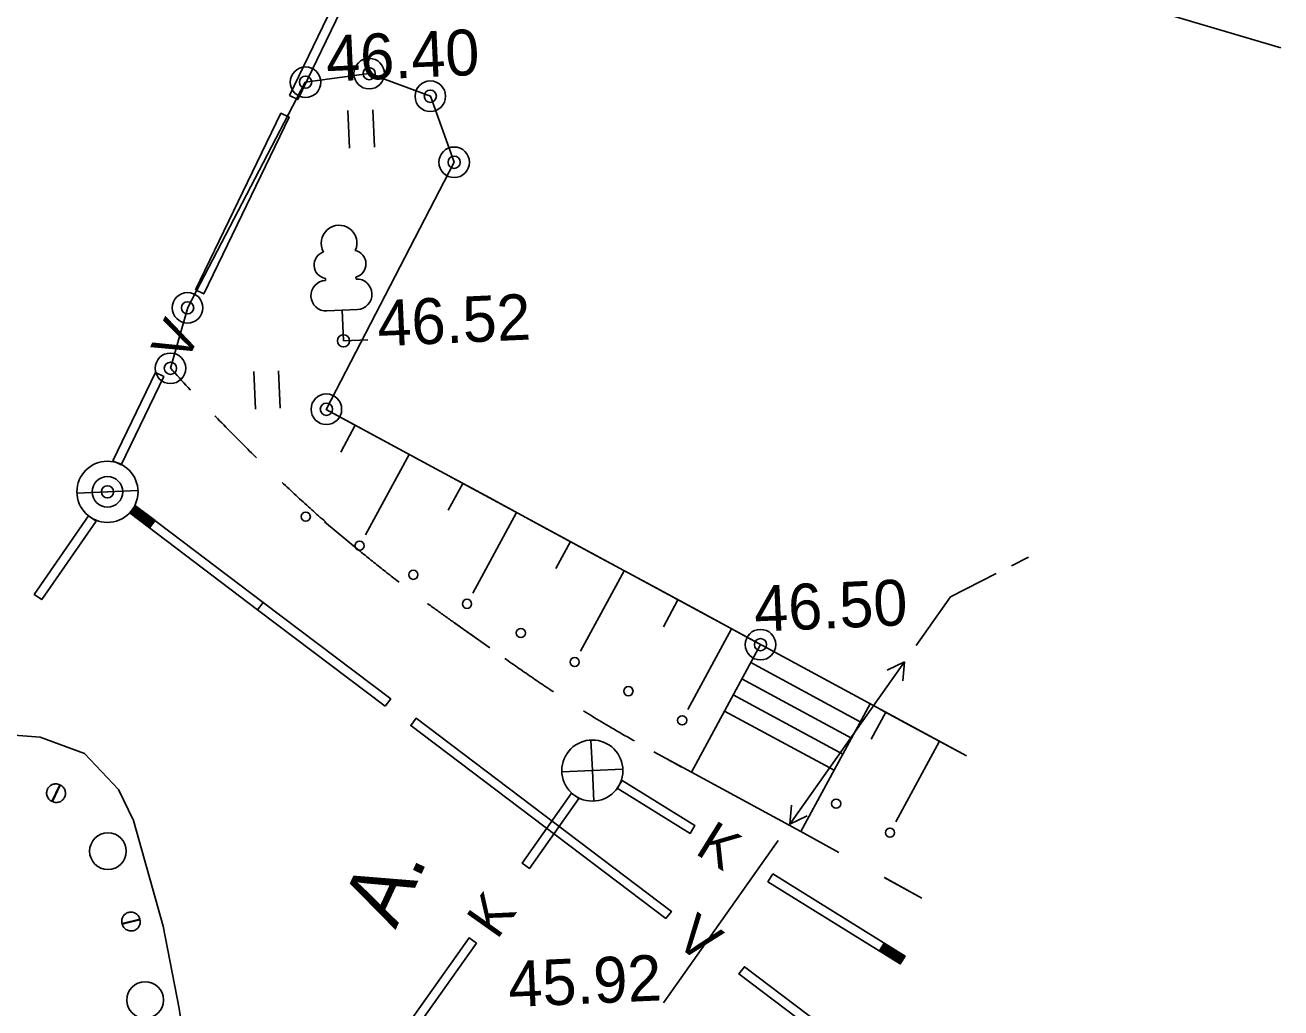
# Model space of a CAD drawing. Extents: x 642063 to 642420, y 6456369 to 6456843.
# Drawn here: x 642164.6 to 642185.14, y 6456424.99 to 6456441.06 of the extents above; entities that cross this region are included whole.
import ezdxf

# ---------------------------------------------------------------- set-up
doc = ezdxf.new("R2010")
doc.units = 0
for name, color, linetype in [('KIHT_10', 7, 'Continuous'), ('KIHT_11', 7, 'Continuous'), ('KIHT_13', 7, 'Continuous'), ('KIHT_14', 7, 'Continuous'), ('KIHT_16', 7, 'Continuous'), ('KIHT_2', 7, 'Continuous'), ('KIHT_24', 7, 'Continuous'), ('KIHT_25', 7, 'Continuous'), ('KIHT_26', 7, 'Continuous'), ('KIHT_27', 7, 'Continuous'), ('KIHT_28', 7, 'Continuous'), ('KIHT_36', 7, 'Continuous'), ('KIHT_5', 7, 'Continuous'), ('KIHT_9', 7, 'Continuous')]:
    doc.layers.add(name, color=color, linetype=linetype)

# ---------------------------------------------------------------- blocks, each defined once
blk = doc.blocks.new('SC1306')
at = {"layer": 'KIHT_2'}
blk.add_circle((0, 0), 0.25, dxfattribs=at)
blk = doc.blocks.new('PNNKT')
at = {"layer": 'KIHT_5'}
blk.add_circle((0, 0), 0.1, dxfattribs=at)
blk = doc.blocks.new('VLAIPU')
at = {"layer": 'KIHT_16'}
for p, q in [((-0.25, 1.032), (-0.25, 1)), ((0.25, 1.032), (0.25, 1)), ((0.25, 0.5), (-0.25, 0.5)), ((0, 0), (0, 0.5)), ((0.4, 0), (0, 0))]:
    blk.add_line(p, q, dxfattribs=at)
for centre, radius, start, end in [((0, 1.6), 0.292, 332.5799, 207.4201), ((-0.2, 1.25), 0.224, 105.2441, 257.079), ((0.2, 1.25), 0.224, 282.921, 74.7559), ((-0.25, 0.75), 0.25, 90, 270), ((0.25, 0.75), 0.25, 270, 90)]:
    blk.add_arc(centre, radius, start, end, dxfattribs=at)
blk = doc.blocks.new('VVEEKA')
at = {"layer": 'KIHT_10'}
blk.add_line((-0.5, 0), (0.5, 0), dxfattribs=at)
blk.add_circle((0, 0), 0.5, dxfattribs=at)
blk = doc.blocks.new('KHEIN_')
at = {"layer": 'KIHT_25'}
for p, q in [((0, 0.62), (0, 0)), ((0.406, 0.609), (0.406, 0))]:
    blk.add_line(p, q, dxfattribs=at)
blk = doc.blocks.new('KKANKA')
at = {"layer": 'KIHT_11'}
for q in [(0, 0.5), (-0.5, 0), (0.5, 0), (0, -0.5)]:
    blk.add_line((0, 0), q, dxfattribs=at)
blk.add_circle((0, 0), 0.5, dxfattribs=at)

msp = doc.modelspace()

# ---------------------------------------------------------------- linework, layer by layer
at = {"layer": 'KIHT_13'}
for p, q in [((642178.653, 6456426.046), (642178.574, 6456425.919)), ((642178.914, 6456425.708), (642178.574, 6456425.919)), ((642178.587, 6456425.94), (642178.927, 6456425.729)), ((642178.675, 6456426.033), (642178.595, 6456425.906)), ((642178.94, 6456425.75), (642178.601, 6456425.961)), ((642178.614, 6456425.982), (642178.954, 6456425.771)), ((642178.696, 6456426.02), (642178.617, 6456425.892)), ((642178.627, 6456426.004), (642178.967, 6456425.793)), ((642178.717, 6456426.007), (642178.638, 6456425.879)), ((642178.64, 6456426.025), (642178.98, 6456425.814)), ((642178.993, 6456425.835), (642178.653, 6456426.046)), ((642178.738, 6456425.993), (642178.659, 6456425.866)), ((642178.76, 6456425.98), (642178.68, 6456425.853)), ((642178.781, 6456425.967), (642178.702, 6456425.84)), ((642178.802, 6456425.954), (642178.723, 6456425.826)), ((642178.823, 6456425.941), (642178.744, 6456425.813)), ((642178.844, 6456425.927), (642178.765, 6456425.8)), ((642178.866, 6456425.914), (642178.787, 6456425.787)), ((642178.887, 6456425.901), (642178.808, 6456425.774)), ((642178.908, 6456425.888), (642178.829, 6456425.76)), ((642178.929, 6456425.875), (642178.85, 6456425.747)), ((642178.951, 6456425.861), (642178.871, 6456425.734)), ((642178.972, 6456425.848), (642178.893, 6456425.721)), ((642178.993, 6456425.835), (642178.914, 6456425.708))]:
    msp.add_line(p, q, dxfattribs=at)
for points in [[(642174.367, 6456428.71), (642175.556, 6456427.971), (642175.477, 6456427.843), (642174.288, 6456428.582)], [(642173.661, 6456428.412), (642172.852, 6456427.27), (642172.73, 6456427.356), (642173.539, 6456428.499)], [(642176.83, 6456427.179), (642178.993, 6456425.835), (642178.914, 6456425.708), (642176.751, 6456427.052)], [(642171.986, 6456426.045), (642170.368, 6456423.76), (642170.245, 6456423.847), (642171.863, 6456426.132)]]:
    msp.add_lwpolyline(points, close=True, dxfattribs=at)
at = {"layer": 'KIHT_14'}
for p, q in [((642166.32, 6456433.08), (642166.411, 6456433.2)), ((642166.654, 6456432.859), (642166.335, 6456433.1)), ((642166.34, 6456433.065), (642166.43, 6456433.185)), ((642166.669, 6456432.879), (642166.35, 6456433.12)), ((642166.36, 6456433.05), (642166.45, 6456433.17)), ((642166.684, 6456432.899), (642166.365, 6456433.14)), ((642166.38, 6456433.16), (642166.699, 6456432.919)), ((642166.38, 6456433.035), (642166.47, 6456433.155)), ((642166.714, 6456432.939), (642166.395, 6456433.18)), ((642166.4, 6456433.02), (642166.49, 6456433.14)), ((642166.411, 6456433.2), (642166.729, 6456432.958)), ((642166.42, 6456433.005), (642166.51, 6456433.124)), ((642166.44, 6456432.99), (642166.53, 6456433.109)), ((642166.32, 6456433.08), (642166.639, 6456432.839)), ((642166.46, 6456432.975), (642166.55, 6456433.094)), ((642166.479, 6456432.96), (642166.57, 6456433.079)), ((642166.499, 6456432.945), (642166.59, 6456433.064)), ((642166.519, 6456432.929), (642166.61, 6456433.049)), ((642166.539, 6456432.914), (642166.63, 6456433.034)), ((642166.559, 6456432.899), (642166.65, 6456433.019)), ((642166.579, 6456432.884), (642166.67, 6456433.004)), ((642166.599, 6456432.869), (642166.69, 6456432.989)), ((642166.619, 6456432.854), (642166.71, 6456432.974)), ((642166.639, 6456432.839), (642166.729, 6456432.958))]:
    msp.add_line(p, q, dxfattribs=at)
for points in [[(642168.927, 6456439.912), (642169.626, 6456441.358), (642169.761, 6456441.292), (642169.062, 6456439.847)], [(642167.389, 6456436.732), (642168.787, 6456439.623), (642168.922, 6456439.558), (642167.524, 6456436.666)], [(642166.037, 6456433.936), (642166.736, 6456435.382), (642166.871, 6456435.316), (642166.172, 6456433.871)], [(642168.406, 6456431.501), (642166.32, 6456433.08), (642166.411, 6456433.2), (642168.497, 6456431.621)], [(642165.765, 6456432.952), (642164.876, 6456431.667), (642164.753, 6456431.752), (642165.641, 6456433.037)], [(642170.492, 6456429.922), (642168.406, 6456431.501), (642168.497, 6456431.621), (642170.582, 6456430.042)], [(642175.081, 6456426.448), (642170.909, 6456429.606), (642171, 6456429.726), (642175.172, 6456426.567)], [(642178.363, 6456423.963), (642176.277, 6456425.543), (642176.367, 6456425.662), (642178.453, 6456424.083)]]:
    msp.add_lwpolyline(points, close=True, dxfattribs=at)
at = {"layer": 'KIHT_16'}
for points in [[(642165.169, 6456428.639), (642165.154, 6456428.645), (642165.139, 6456428.649), (642165.124, 6456428.652), (642165.108, 6456428.653), (642165.092, 6456428.652), (642165.077, 6456428.65), (642165.061, 6456428.647), (642165.047, 6456428.641), (642165.032, 6456428.634), (642165.019, 6456428.626), (642165.007, 6456428.616), (642164.995, 6456428.606), (642164.985, 6456428.594), (642164.976, 6456428.581), (642164.969, 6456428.567), (642164.963, 6456428.552), (642164.959, 6456428.537), (642164.956, 6456428.522), (642164.955, 6456428.506), (642164.955, 6456428.49), (642164.958, 6456428.475), (642164.961, 6456428.46), (642164.967, 6456428.445), (642164.973, 6456428.431), (642164.982, 6456428.417), (642164.991, 6456428.405), (642165.002, 6456428.394), (642165.014, 6456428.383), (642165.027, 6456428.375), (642165.041, 6456428.367)], [(642165.169, 6456428.639), (642165.178, 6456428.634), (642165.05, 6456428.363), (642165.041, 6456428.367)], [(642165.05, 6456428.363), (642165.065, 6456428.357), (642165.08, 6456428.353), (642165.095, 6456428.35), (642165.111, 6456428.349), (642165.127, 6456428.349), (642165.142, 6456428.351), (642165.157, 6456428.355), (642165.172, 6456428.36), (642165.186, 6456428.367), (642165.2, 6456428.376), (642165.212, 6456428.385), (642165.223, 6456428.396), (642165.233, 6456428.408), (642165.242, 6456428.421), (642165.25, 6456428.435), (642165.256, 6456428.449), (642165.26, 6456428.465), (642165.263, 6456428.48), (642165.264, 6456428.496), (642165.263, 6456428.511), (642165.261, 6456428.527), (642165.257, 6456428.542), (642165.252, 6456428.557), (642165.245, 6456428.571), (642165.237, 6456428.584), (642165.227, 6456428.597), (642165.216, 6456428.608), (642165.204, 6456428.618), (642165.191, 6456428.627), (642165.178, 6456428.634)], [(642166.479, 6456426.441), (642166.475, 6456426.456), (642166.468, 6456426.47), (642166.461, 6456426.484), (642166.452, 6456426.497), (642166.442, 6456426.509), (642166.43, 6456426.52), (642166.418, 6456426.529), (642166.404, 6456426.537), (642166.39, 6456426.544), (642166.375, 6456426.549), (642166.36, 6456426.553), (642166.345, 6456426.555), (642166.329, 6456426.555), (642166.313, 6456426.554), (642166.298, 6456426.551), (642166.283, 6456426.547), (642166.268, 6456426.541), (642166.254, 6456426.533), (642166.242, 6456426.524), (642166.23, 6456426.514), (642166.219, 6456426.502), (642166.209, 6456426.49), (642166.201, 6456426.477), (642166.195, 6456426.462), (642166.189, 6456426.448), (642166.186, 6456426.432), (642166.184, 6456426.417), (642166.183, 6456426.401), (642166.185, 6456426.385), (642166.188, 6456426.37)], [(642166.479, 6456426.441), (642166.481, 6456426.431), (642166.19, 6456426.36), (642166.188, 6456426.37)], [(642166.19, 6456426.36), (642166.194, 6456426.345), (642166.201, 6456426.331), (642166.208, 6456426.317), (642166.217, 6456426.304), (642166.227, 6456426.292), (642166.239, 6456426.281), (642166.251, 6456426.272), (642166.265, 6456426.264), (642166.279, 6456426.257), (642166.294, 6456426.252), (642166.309, 6456426.248), (642166.324, 6456426.246), (642166.34, 6456426.246), (642166.356, 6456426.247), (642166.371, 6456426.25), (642166.386, 6456426.255), (642166.401, 6456426.261), (642166.414, 6456426.268), (642166.427, 6456426.277), (642166.439, 6456426.287), (642166.45, 6456426.299), (642166.46, 6456426.311), (642166.468, 6456426.325), (642166.474, 6456426.339), (642166.48, 6456426.354), (642166.483, 6456426.369), (642166.485, 6456426.384), (642166.486, 6456426.4), (642166.484, 6456426.416), (642166.481, 6456426.431)]]:
    msp.add_lwpolyline(points, close=True, dxfattribs=at)
for centre in [(642165.958, 6456427.552), (642166.566, 6456425.117)]:
    msp.add_circle(centre, 0.3, dxfattribs=at)
at = {"layer": 'KIHT_27'}
for p, q in [((642175.5, 6456428.843), (642176.63, 6456430.932)), ((642178.261, 6456429.666), (642176.47, 6456430.636)), ((642178.118, 6456429.402), (642176.327, 6456430.372)), ((642177.976, 6456429.139), (642176.184, 6456430.108)), ((642177.833, 6456428.875), (642176.042, 6456429.844)), ((642177.291, 6456427.874), (642178.422, 6456429.963)), ((642177.291, 6456427.874), (642175.5, 6456428.843))]:
    msp.add_line(p, q, dxfattribs=at)
at = {"layer": 'KIHT_28'}
for p, q in [((642180.734, 6456432.221), (642181.01, 6456432.362)), ((642179.736, 6456431.714), (642180.485, 6456432.094)), ((642179.173, 6456430.916), (642179.736, 6456431.714)), ((642177.109, 6456427.994), (642178.985, 6456430.651)), ((642178.7, 6456430.515), (642178.985, 6456430.651)), ((642178.985, 6456430.651), (642178.956, 6456430.337)), ((642177.109, 6456427.994), (642177.138, 6456428.307)), ((642177.394, 6456428.13), (642177.109, 6456427.994)), ((642175.045, 6456425.071), (642176.921, 6456427.728))]:
    msp.add_line(p, q, dxfattribs=at)
at = {"layer": 'KIHT_36'}
for p, q in [((642169.563, 6456434.757), (642169.526, 6456434.777)), ((642170.442, 6456434.281), (642169.563, 6456434.757)), ((642170.002, 6456434.519), (642169.764, 6456434.08)), ((642171.321, 6456433.805), (642170.442, 6456434.281)), ((642170.882, 6456434.043), (642170.168, 6456432.724)), ((642172.201, 6456433.33), (642171.321, 6456433.805)), ((642171.761, 6456433.567), (642171.523, 6456433.128)), ((642173.08, 6456432.854), (642172.201, 6456433.33)), ((642172.64, 6456433.092), (642171.927, 6456431.772)), ((642173.959, 6456432.378), (642173.08, 6456432.854)), ((642173.52, 6456432.616), (642173.282, 6456432.176)), ((642174.839, 6456431.902), (642173.959, 6456432.378)), ((642174.399, 6456432.14), (642173.685, 6456430.821)), ((642175.718, 6456431.426), (642174.839, 6456431.902)), ((642175.279, 6456431.664), (642175.041, 6456431.224)), ((642176.598, 6456430.95), (642175.718, 6456431.426)), ((642176.158, 6456431.188), (642175.444, 6456429.869)), ((642178.677, 6456429.825), (642178.439, 6456429.385)), ((642179.116, 6456429.587), (642178.594, 6456429.87)), ((642179.996, 6456429.111), (642179.116, 6456429.587)), ((642179.556, 6456429.349), (642178.842, 6456428.03))]:
    msp.add_line(p, q, dxfattribs=at)
for centre in [(642169.193, 6456433.024), (642170.073, 6456432.548), (642170.952, 6456432.073), (642171.831, 6456431.597), (642172.711, 6456431.121), (642173.59, 6456430.645), (642174.47, 6456430.169), (642175.349, 6456429.693), (642177.867, 6456428.33), (642178.747, 6456427.854)]:
    msp.add_circle(centre, 0.075, dxfattribs=at)
at = {"layer": 'KIHT_9'}
for p, q in [((642169.498, 6456432.941), (642170.037, 6456432.494)), ((642171.633, 6456431.283), (642172.203, 6456430.878)), ((642174.883, 6456429.174), (642175.5, 6456428.843)), ((642177.291, 6456427.874), (642177.909, 6456427.532)), ((642178.651, 6456427.123), (642179.269, 6456426.781)), ((642178.656, 6456427.12), (642179.269, 6456426.781))]:
    msp.add_line(p, q, dxfattribs=at)
for points in [[(642172.256, 6456446.199), (642172.469, 6456445.124), (642174.22, 6456444.041), (642180.427, 6456442.09), (642185.14, 6456440.691)], [(642179.996, 6456429.111), (642169.526, 6456434.777), (642171.619, 6456438.823), (642171.233, 6456439.9), (642170.231, 6456440.27), (642169.186, 6456440.129), (642167.262, 6456436.443), (642166.983, 6456435.45)], [(642166.983, 6456435.45), (642167.019, 6456435.41), (642167.055, 6456435.37), (642167.091, 6456435.331), (642167.127, 6456435.292), (642167.162, 6456435.253), (642167.198, 6456435.214), (642167.234, 6456435.176), (642167.269, 6456435.138), (642167.304, 6456435.1), (642167.31, 6456435.094)], [(642167.709, 6456434.672), (642167.718, 6456434.662), (642167.752, 6456434.627), (642167.785, 6456434.592), (642167.819, 6456434.558), (642167.852, 6456434.524), (642167.885, 6456434.489), (642167.918, 6456434.456), (642167.951, 6456434.422), (642167.984, 6456434.388), (642168.017, 6456434.355), (642168.05, 6456434.322), (642168.082, 6456434.289), (642168.115, 6456434.256), (642168.147, 6456434.224), (642168.179, 6456434.192), (642168.211, 6456434.16), (642168.243, 6456434.128), (642168.275, 6456434.096), (642168.307, 6456434.065), (642168.339, 6456434.034), (642168.37, 6456434.003), (642168.389, 6456433.984)], [(642168.807, 6456433.582), (642168.83, 6456433.561), (642168.859, 6456433.533), (642168.889, 6456433.505), (642168.919, 6456433.478), (642168.948, 6456433.45), (642168.977, 6456433.423), (642169.006, 6456433.396), (642169.035, 6456433.369), (642169.065, 6456433.343), (642169.093, 6456433.316), (642169.122, 6456433.29), (642169.151, 6456433.264), (642169.179, 6456433.238), (642169.208, 6456433.212), (642169.236, 6456433.186), (642169.264, 6456433.161), (642169.292, 6456433.136), (642169.32, 6456433.111), (642169.348, 6456433.086), (642169.376, 6456433.061), (642169.404, 6456433.036), (642169.431, 6456433.012), (642169.459, 6456432.988), (642169.486, 6456432.964), (642169.514, 6456432.94), (642169.523, 6456432.931)], [(642169.965, 6456432.554), (642169.987, 6456432.536), (642170.012, 6456432.515), (642170.037, 6456432.494)], [(642170.037, 6456432.494), (642170.062, 6456432.473), (642170.087, 6456432.453), (642170.112, 6456432.432), (642170.137, 6456432.412), (642170.162, 6456432.392), (642170.186, 6456432.372), (642170.211, 6456432.352), (642170.235, 6456432.332), (642170.259, 6456432.313), (642170.284, 6456432.293), (642170.308, 6456432.274), (642170.332, 6456432.255), (642170.356, 6456432.236), (642170.379, 6456432.217), (642170.403, 6456432.198), (642170.427, 6456432.179), (642170.45, 6456432.161), (642170.474, 6456432.142), (642170.497, 6456432.124), (642170.52, 6456432.106), (642170.543, 6456432.087), (642170.566, 6456432.07), (642170.589, 6456432.052), (642170.612, 6456432.034), (642170.635, 6456432.016), (642170.657, 6456431.999), (642170.68, 6456431.982), (642170.702, 6456431.964), (642170.72, 6456431.951)], [(642171.185, 6456431.603), (642171.192, 6456431.598), (642171.212, 6456431.583), (642171.232, 6456431.569), (642171.252, 6456431.554), (642171.272, 6456431.54), (642171.292, 6456431.526), (642171.312, 6456431.511), (642171.331, 6456431.497), (642171.351, 6456431.483), (642171.371, 6456431.469), (642171.39, 6456431.455), (642171.409, 6456431.441), (642171.428, 6456431.427), (642171.447, 6456431.414), (642171.466, 6456431.4), (642171.485, 6456431.387), (642171.504, 6456431.373), (642171.523, 6456431.36), (642171.542, 6456431.347), (642171.56, 6456431.333), (642171.579, 6456431.32), (642171.597, 6456431.307), (642171.615, 6456431.294), (642171.634, 6456431.281), (642171.652, 6456431.268), (642171.67, 6456431.256), (642171.688, 6456431.243), (642171.706, 6456431.23), (642171.723, 6456431.218), (642171.741, 6456431.205), (642171.759, 6456431.193), (642171.776, 6456431.18), (642171.794, 6456431.168), (642171.811, 6456431.156), (642171.828, 6456431.144), (642171.845, 6456431.131), (642171.863, 6456431.119), (642171.88, 6456431.107), (642171.896, 6456431.095), (642171.913, 6456431.084), (642171.93, 6456431.072), (642171.947, 6456431.06), (642171.973, 6456431.041)], [(642172.446, 6456430.706), (642172.475, 6456430.685), (642172.504, 6456430.665), (642172.533, 6456430.644), (642172.563, 6456430.623), (642172.592, 6456430.603), (642172.621, 6456430.583), (642172.65, 6456430.562), (642172.679, 6456430.542), (642172.708, 6456430.522), (642172.737, 6456430.502), (642172.766, 6456430.481), (642172.795, 6456430.461), (642172.823, 6456430.441), (642172.853, 6456430.421), (642172.882, 6456430.401), (642172.911, 6456430.381), (642172.94, 6456430.361), (642172.969, 6456430.341), (642172.999, 6456430.321), (642173.028, 6456430.301), (642173.058, 6456430.281), (642173.088, 6456430.261), (642173.118, 6456430.241), (642173.148, 6456430.221), (642173.178, 6456430.201), (642173.208, 6456430.181), (642173.239, 6456430.161), (642173.244, 6456430.158)], [(642173.733, 6456429.846), (642173.769, 6456429.825), (642173.805, 6456429.802), (642173.842, 6456429.78), (642173.879, 6456429.758), (642173.916, 6456429.735), (642173.954, 6456429.712), (642173.993, 6456429.689), (642174.032, 6456429.666), (642174.071, 6456429.642), (642174.111, 6456429.619), (642174.152, 6456429.595), (642174.193, 6456429.571), (642174.235, 6456429.546), (642174.277, 6456429.522), (642174.32, 6456429.497), (642174.363, 6456429.472), (642174.408, 6456429.446), (642174.452, 6456429.421), (642174.498, 6456429.395), (642174.544, 6456429.369), (642174.567, 6456429.356)], [(642162.346, 6456428.058), (642163.285, 6456428.984), (642163.743, 6456429.288), (642164.422, 6456429.452), (642164.848, 6456429.419), (642165.573, 6456429.147), (642166.131, 6456428.563), (642166.376, 6456428.053), (642166.861, 6456426.325), (642167.124, 6456424.976), (642167.561, 6456421.948)], [(642175.074, 6456429.074), (642175.097, 6456429.061), (642175.152, 6456429.031), (642175.208, 6456429.001), (642175.264, 6456428.97), (642175.322, 6456428.939), (642175.38, 6456428.908), (642175.439, 6456428.876), (642175.5, 6456428.843)]]:
    msp.add_lwpolyline(points, dxfattribs=at)

# ---------------------------------------------------------------- block references
at = {"layer": 'KIHT_10', "rotation": 2.56399}
msp.add_blockref('VVEEKA', (642165.95, 6456433.43), dxfattribs=at)
at = {"layer": 'KIHT_11', "rotation": 2.56399}
for name, p in [('SC1306', (642165.95, 6456433.43)), ('KKANKA', (642173.88, 6456428.87))]:
    msp.add_blockref(name, p, dxfattribs=at)
at = {"layer": 'KIHT_16', "rotation": 2.56399}
msp.add_blockref('VLAIPU', (642169.81, 6456435.9), dxfattribs=at)
at = {"layer": 'KIHT_25', "rotation": 2.56399}
for p in [(642169.91, 6456439.05), (642168.37, 6456434.78)]:
    msp.add_blockref('KHEIN_', p, dxfattribs=at)
at = {"layer": 'KIHT_5', "rotation": 2.56399}
for p in [(642170.23, 6456440.27), (642169.19, 6456440.13), (642171.23, 6456439.9), (642171.62, 6456438.82), (642167.26, 6456436.44), (642169.81, 6456435.9), (642166.98, 6456435.45), (642169.53, 6456434.78), (642165.95, 6456433.43), (642176.63, 6456430.93)]:
    msp.add_blockref('PNNKT', p, dxfattribs=at)
at = {"layer": 'KIHT_9', "rotation": 2.56399}
for p in [(642170.23, 6456440.27), (642169.19, 6456440.13), (642171.23, 6456439.9), (642171.62, 6456438.82), (642167.26, 6456436.44), (642166.98, 6456435.45), (642169.53, 6456434.78), (642176.63, 6456430.93)]:
    msp.add_blockref('SC1306', p, dxfattribs=at)

# ---------------------------------------------------------------- texts
at = {"layer": 'KIHT_13'}
for rotation, p in [(328.1439, (642175.54, 6456427.52)), (54.7015, (642172.32, 6456426.09))]:
    msp.add_text('K', height=0.65, rotation=rotation, dxfattribs=at).set_placement(p)
at = {"layer": 'KIHT_14'}
for rotation, p in [(64.1916, (642167.23, 6456435.51)), (322.8729, (642175.2, 6456426.05))]:
    msp.add_text('V', height=0.65, rotation=rotation, dxfattribs=at).set_placement(p)
at = {"layer": 'KIHT_24'}
msp.add_text('A.', height=1, rotation=65.0784, dxfattribs=at).set_placement((642170.66, 6456426.26))
at = {"layer": 'KIHT_26'}
for s, p in [('46.40', (642169.54, 6456440.14)), ('46.52', (642170.38, 6456435.81)), ('46.50', (642176.54, 6456431.14)), ('45.92', (642172.52, 6456425))]:
    msp.add_text(s, height=0.75, rotation=2.564, dxfattribs=at).set_placement(p)

doc.saveas('drawing.dxf')
